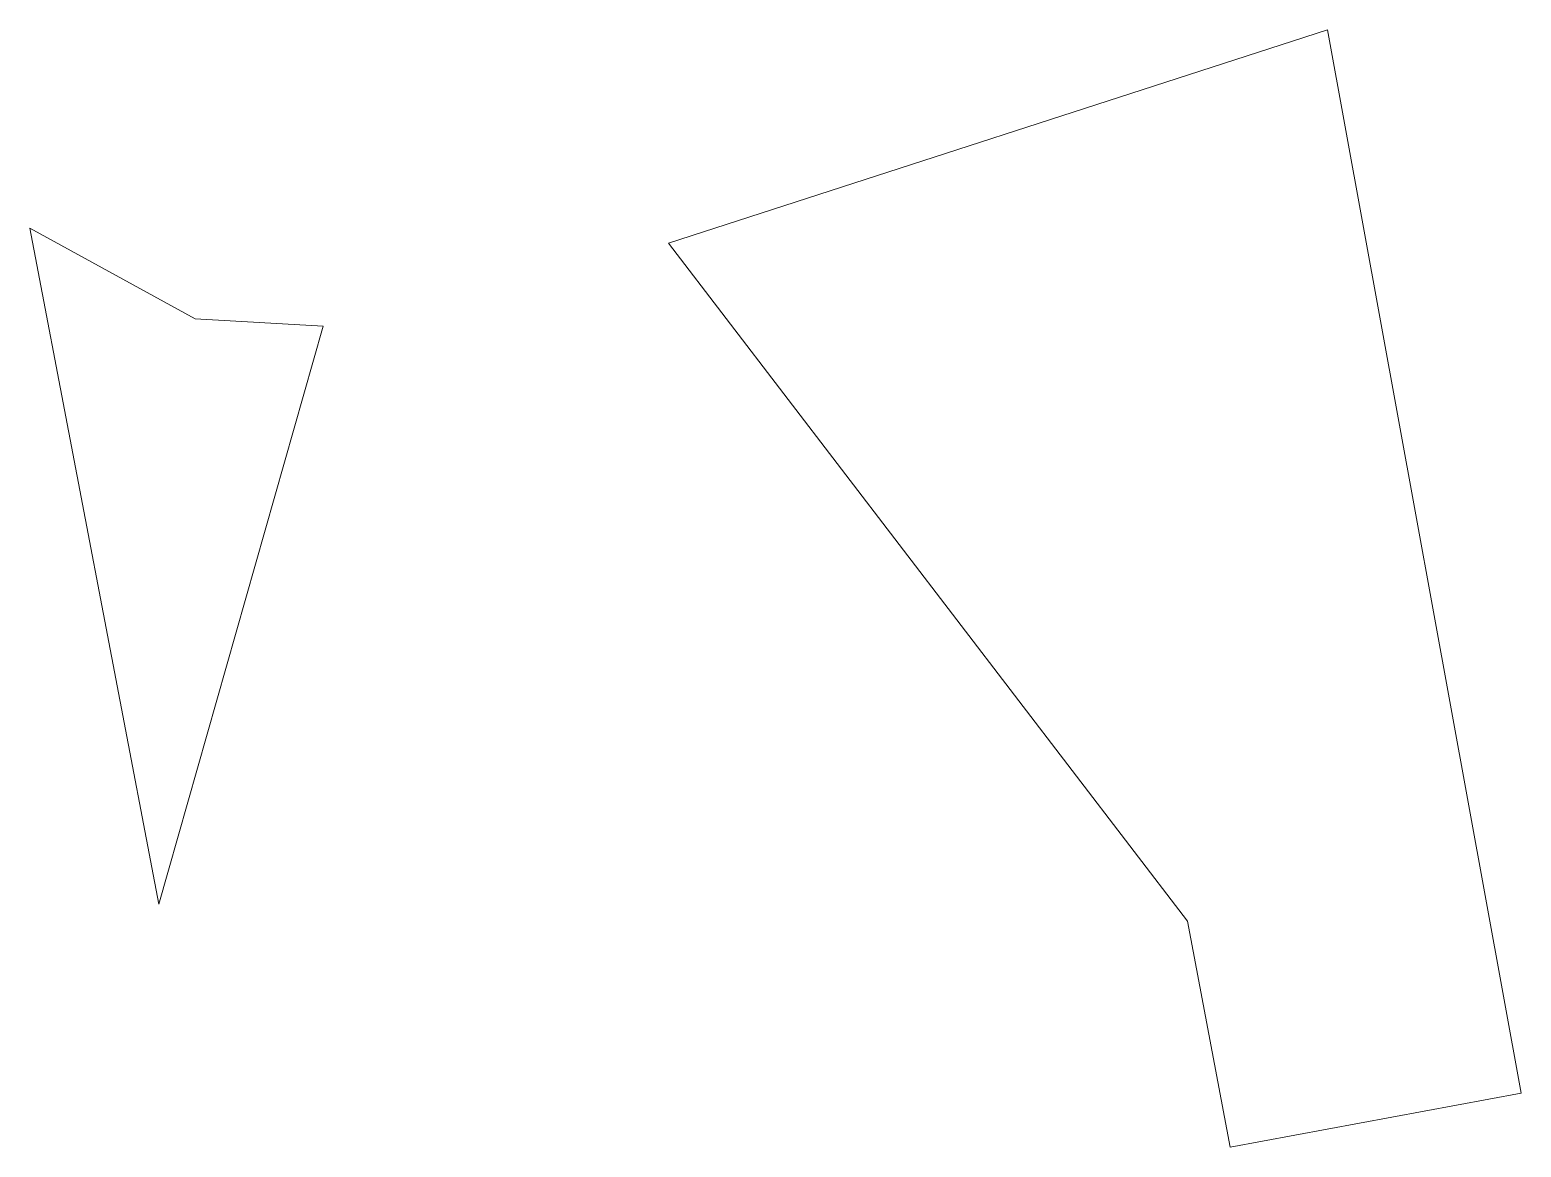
# Model space of a CAD drawing. Header units: millimetres. Extents: x -12282 to 24416, y -12723 to 14760.
import ezdxf

# ---------------------------------------------------------------- set-up
doc = ezdxf.new("R2010")
doc.units = ezdxf.units.MM
doc.layers.add('VFR Op Sectors', color=7, linetype='CONTINUOUS', lineweight=0)

msp = doc.modelspace()

# ---------------------------------------------------------------- linework, layer by layer
at = {"layer": 'VFR Op Sectors', "color": 1}
for p, q in [((3432, 9516), (19649, 14760)), ((19649, 14760), (24416, -11395)), ((-9107, -6746), (-12282, 9881)), ((-8215, 7652), (-12282, 9881)), ((16208, -7165), (3432, 9516)), ((-9107, -6746), (-5061, 7475)), ((-5061, 7475), (-8215, 7652)), ((17253, -12723), (16208, -7165)), ((24416, -11395), (17253, -12723))]:
    msp.add_line(p, q, dxfattribs=at)

doc.saveas('drawing.dxf')
